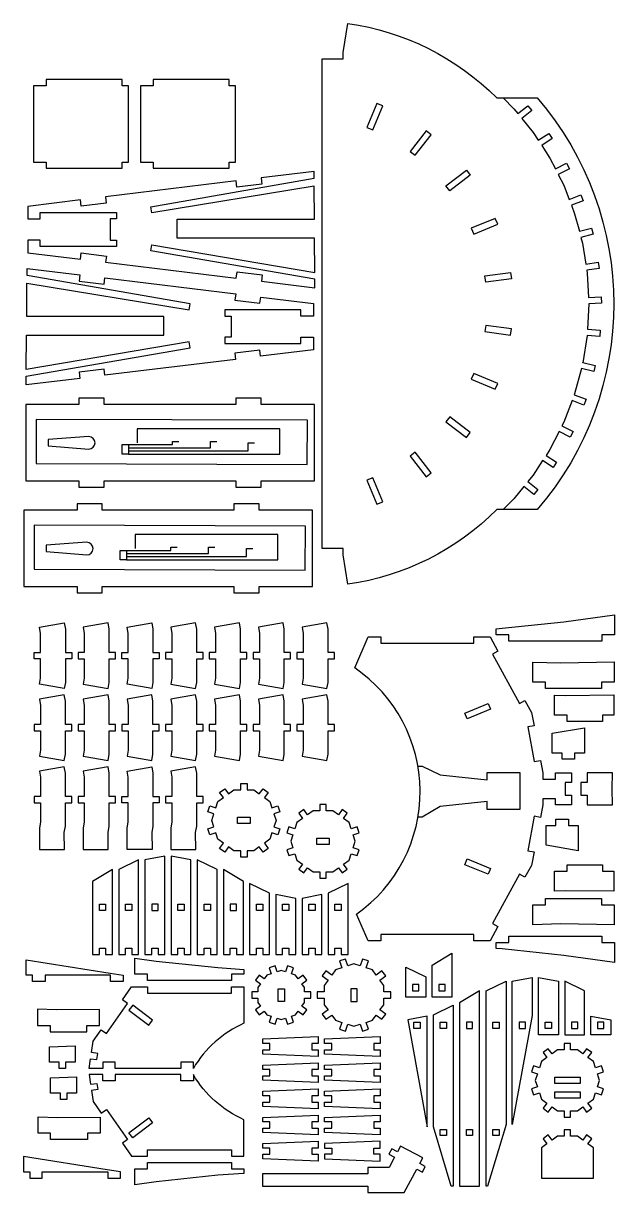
# Model space of a CAD drawing. Extents: x -1030 to 404, y -350 to 218.
# Drawn here: x -453 to -172, y -346 to 211 of the extents above; entities that cross this region are included whole.
import ezdxf

# ---------------------------------------------------------------- set-up
doc = ezdxf.new("R2010")
doc.units = 0
doc.header["$MEASUREMENT"] = 0
doc.layers.add('CUT', color=18, linetype='CONTINUOUS')
doc.layers.add('ENGRAVE', color=1, linetype='CONTINUOUS')

msp = doc.modelspace()

# ---------------------------------------------------------------- linework, layer by layer
at = {"layer": 'CUT'}
for points in [[(-208.82, -20.93), (-228.08, -20.93, -0.163707), (-298.86, -56.45), (-301.04, -42.52), (-301.04, -39.52), (-311.16, -39.52), (-311.16, 193.65), (-301.06, 193.65), (-301.06, 196.65), (-298.86, 210.58, -0.163804), (-228.08, 175.07), (-208.82, 175.07, -0.371837)], [(-294.76, -213.52, 0.524056), (-295.63, -96.35), (-289.27, -81.58), (-283.27, -81.58), (-283.27, -84.58), (-238.97, -84.58), (-238.97, -81.58), (-231.2, -81.58), (-227.46, -88.4), (-230.09, -89.84), (-217.25, -113.28), (-214.62, -111.84), (-211.5, -117.52), (-210.31, -123.89), (-213.26, -124.44), (-210.18, -140.92), (-207.23, -140.36), (-206.12, -146.26), (-206.12, -149.26), (-200.12, -149.26), (-200.12, -146.26), (-192.46, -146.26), (-192.46, -150.93), (-195.46, -150.93), (-195.46, -156.93), (-192.46, -156.93), (-192.46, -161.59), (-200.12, -161.59), (-200.12, -158.59), (-206.12, -158.59), (-206.12, -161.59), (-207.23, -167.49), (-210.18, -166.94), (-213.26, -183.41), (-210.31, -183.96), (-211.5, -190.33), (-214.62, -196.01), (-217.25, -194.57), (-230.09, -218.01), (-227.46, -219.45), (-231.2, -226.27), (-238.97, -226.27), (-238.97, -223.27), (-283.27, -223.27), (-283.27, -226.27), (-289.27, -226.27)], [(-348.31, -265.48, 0.155211), (-372.39, -287), (-372.39, -284), (-378.39, -284), (-378.39, -287), (-409.51, -287), (-409.51, -284), (-415.51, -284), (-415.51, -287), (-422.01, -287), (-421.3, -282.39), (-418.34, -282.85), (-417.88, -279.88), (-420.84, -279.43), (-420.03, -274.13), (-416.17, -268.65), (-413.72, -270.37), (-403.67, -256.08), (-406.13, -254.35), (-401.78, -248.17), (-394.23, -248.17), (-394.23, -251.17), (-354.31, -251.17), (-354.31, -248.17), (-348.31, -248.17)], [(-348.31, -311.51, -0.155211), (-372.39, -290), (-372.39, -293), (-378.39, -293), (-378.39, -290), (-409.51, -290), (-409.51, -293), (-415.51, -293), (-415.51, -290), (-422.01, -290), (-421.3, -294.6), (-418.34, -294.14), (-417.88, -297.11), (-420.84, -297.57), (-420.03, -302.86), (-416.17, -308.35), (-413.72, -306.62), (-403.67, -320.91), (-406.13, -322.64), (-401.78, -328.82), (-394.23, -328.82), (-394.23, -325.82), (-354.31, -325.82), (-354.31, -328.82), (-348.31, -328.82)]]:
    msp.add_lwpolyline(points, format="xyb", close=True, dxfattribs=at)
for points in [[(-448.43, 144.56), (-442.43, 144.56), (-442.43, 141.56), (-406.23, 141.56), (-406.23, 144.56), (-403.23, 144.56), (-403.23, 180.88), (-406.23, 180.88), (-406.23, 183.88), (-442.43, 183.88), (-442.43, 180.88), (-448.43, 180.88)], [(-397.53, 144.56), (-391.53, 144.56), (-391.53, 141.56), (-355.33, 141.56), (-355.33, 144.56), (-352.33, 144.56), (-352.33, 180.87), (-355.33, 180.87), (-355.33, 183.87), (-391.53, 183.87), (-391.53, 180.87), (-397.53, 180.87)], [(-289.81, 161.06), (-287.04, 159.91), (-282.32, 171.31), (-285.09, 172.46)], [(-269.2, 149.62), (-266.82, 147.79), (-259.32, 157.58), (-261.7, 159.4)], [(-451.19, 101.36), (-426.04, 98.3), (-425.68, 101.27), (-413.77, 99.81), (-414.13, 96.83), (-351.94, 89.25), (-351.57, 92.23), (-339.66, 90.77), (-340.02, 87.79), (-314.53, 84.69), (-314.56, 88.79), (-392.56, 102.26), (-392.06, 105.21), (-314.58, 91.95), (-314.71, 108.28), (-380.01, 108.28), (-380.08, 117.28), (-314.78, 117.28), (-314.91, 133.11), (-392.06, 120.34), (-392.56, 123.3), (-314.93, 136.81), (-314.96, 140.11), (-340.1, 137.04), (-339.73, 134.06), (-351.64, 132.6), (-352.01, 135.57), (-414.21, 127.97), (-413.84, 124.99), (-425.75, 123.53), (-426.12, 126.51), (-451.19, 123.44), (-451.19, 117.46), (-445.19, 117.46), (-445.19, 120.46), (-408.99, 120.46), (-408.99, 117.46), (-411.99, 117.46), (-411.99, 107.34), (-408.99, 107.34), (-408.99, 104.34), (-445.19, 104.34), (-445.19, 107.34), (-451.19, 107.34)], [(-250.43, 130.84), (-252.26, 133.22), (-242.47, 140.73), (-240.65, 138.35)], [(-238.99, 110.24), (-227.59, 114.96), (-228.74, 117.73), (-240.14, 113.01)], [(-451.9, 38.46), (-451.87, 42.56), (-373.87, 56.03), (-374.37, 58.98), (-451.85, 45.72), (-451.72, 62.05), (-386.42, 62.05), (-386.35, 71.05), (-451.65, 71.05), (-451.52, 86.88), (-374.37, 74.11), (-373.87, 77.07), (-451.5, 90.58), (-451.47, 93.88), (-426.33, 90.81), (-426.7, 87.83), (-414.79, 86.36), (-414.42, 89.34), (-352.22, 81.74), (-352.59, 78.76), (-340.68, 77.3), (-340.31, 80.28), (-315.24, 77.21), (-315.24, 71.23), (-321.24, 71.23), (-321.24, 74.23), (-357.44, 74.23), (-357.44, 71.23), (-354.44, 71.23), (-354.44, 61.11), (-357.44, 61.11), (-357.44, 58.11), (-321.24, 58.11), (-321.24, 61.11), (-315.24, 61.11), (-315.24, 55.12), (-340.39, 52.07), (-340.75, 55.04), (-352.66, 53.58), (-352.3, 50.6), (-414.49, 43.02), (-414.86, 46), (-426.77, 44.54), (-426.41, 41.56)], [(-233.27, 87.37), (-233.66, 90.34), (-221.43, 91.95), (-221.04, 88.98)], [(-233.66, 63.8), (-221.43, 62.19), (-221.04, 65.16), (-233.27, 66.77)], [(-240.14, 41.13), (-228.74, 36.41), (-227.59, 39.18), (-238.99, 43.9)], [(-452.13, -7.24), (-426.8, -7.24), (-426.8, -10.24), (-414.8, -10.24), (-414.8, -7.24), (-352.14, -7.24), (-352.14, -10.24), (-340.14, -10.24), (-340.14, -7.24), (-314.81, -7.24), (-314.81, 29.08), (-340.14, 29.08), (-340.14, 32.08), (-352.14, 32.08), (-352.14, 29.08), (-414.8, 29.08), (-414.8, 32.08), (-426.8, 32.08), (-426.8, 29.08), (-452.13, 29.08)], [(-252.26, 20.91), (-242.47, 13.4), (-240.65, 15.78), (-250.43, 23.29)], [(-269.2, 4.52), (-261.7, -5.27), (-259.32, -3.44), (-266.82, 6.35)], [(-285.09, -18.32), (-282.32, -17.17), (-287.04, -5.78), (-289.81, -6.93)], [(-453.04, -57.59), (-427.71, -57.59), (-427.71, -60.59), (-415.71, -60.59), (-415.71, -57.59), (-353.05, -57.59), (-353.05, -60.59), (-341.05, -60.59), (-341.05, -57.59), (-315.72, -57.59), (-315.72, -21.27), (-341.05, -21.27), (-341.05, -18.27), (-353.05, -18.27), (-353.05, -21.27), (-415.71, -21.27), (-415.71, -18.27), (-427.71, -18.27), (-427.71, -21.27), (-453.04, -21.27)], [(-228.32, -80.57), (-228.32, -77.66), (-225.48, -77.47), (-196.13, -74.38), (-172, -71.08), (-172, -80.57), (-178.01, -80.57), (-178.01, -83.57), (-222.32, -83.57), (-222.32, -80.57)], [(-445.59, -104.12), (-445.08, -101.16), (-445.08, -92.03), (-448.08, -92.03), (-448.08, -89.03), (-445.08, -89.03), (-445.08, -79.9), (-445.59, -76.95), (-433.76, -74.9), (-433.25, -77.86), (-433.25, -89.03), (-430.25, -89.03), (-430.25, -92.03), (-433.25, -92.03), (-433.25, -103.2), (-433.76, -106.16)], [(-424.76, -104.12), (-412.94, -106.16), (-412.43, -103.2), (-412.43, -92.03), (-409.43, -92.03), (-409.43, -89.03), (-412.43, -89.03), (-412.43, -77.86), (-412.94, -74.9), (-424.76, -76.95), (-424.25, -79.9), (-424.25, -89.03), (-427.25, -89.03), (-427.25, -92.03), (-424.25, -92.03), (-424.25, -101.16)], [(-403.94, -104.12), (-403.43, -101.16), (-403.43, -92.03), (-406.43, -92.03), (-406.43, -89.03), (-403.43, -89.03), (-403.43, -79.9), (-403.94, -76.95), (-392.11, -74.9), (-391.6, -77.86), (-391.6, -89.03), (-388.6, -89.03), (-388.6, -92.03), (-391.6, -92.03), (-391.6, -103.2), (-392.11, -106.16)], [(-383.11, -104.12), (-371.29, -106.16), (-370.78, -103.2), (-370.78, -92.03), (-367.78, -92.03), (-367.78, -89.03), (-370.78, -89.03), (-370.78, -77.86), (-371.29, -74.9), (-383.11, -76.95), (-382.6, -79.9), (-382.6, -89.03), (-385.6, -89.03), (-385.6, -92.03), (-382.6, -92.03), (-382.6, -101.16)], [(-362.29, -104.12), (-350.46, -106.16), (-349.95, -103.2), (-349.95, -92.03), (-346.95, -92.03), (-346.95, -89.03), (-349.95, -89.03), (-349.95, -77.86), (-350.46, -74.9), (-362.29, -76.95), (-361.78, -79.9), (-361.78, -89.03), (-364.78, -89.03), (-364.78, -92.03), (-361.78, -92.03), (-361.78, -101.16)], [(-341.46, -104.12), (-329.64, -106.16), (-329.13, -103.2), (-329.13, -92.03), (-326.13, -92.03), (-326.13, -89.03), (-329.13, -89.03), (-329.13, -77.86), (-329.64, -74.9), (-341.46, -76.95), (-340.95, -79.9), (-340.95, -89.03), (-343.95, -89.03), (-343.95, -92.03), (-340.95, -92.03), (-340.95, -101.16)], [(-320.64, -104.12), (-308.81, -106.16), (-308.3, -103.2), (-308.3, -92.03), (-305.3, -92.03), (-305.3, -89.03), (-308.3, -89.03), (-308.3, -77.86), (-308.81, -74.9), (-320.64, -76.95), (-320.13, -79.9), (-320.13, -89.03), (-323.13, -89.03), (-323.13, -92.03), (-320.13, -92.03), (-320.13, -101.16)], [(-210.92, -103.1), (-210.92, -93.6), (-197.63, -93.96), (-172.2, -93.48), (-172.2, -103.1), (-178.2, -103.1), (-178.2, -106.1), (-204.92, -106.1), (-204.92, -103.1)], [(-445.59, -138.37), (-433.76, -140.42), (-433.25, -137.46), (-433.25, -126.29), (-430.25, -126.29), (-430.25, -123.29), (-433.25, -123.29), (-433.25, -112.12), (-433.76, -109.16), (-445.59, -111.2), (-445.08, -114.16), (-445.08, -123.29), (-448.08, -123.29), (-448.08, -126.29), (-445.08, -126.29), (-445.08, -135.42)], [(-424.76, -138.37), (-412.94, -140.42), (-412.43, -137.46), (-412.43, -126.29), (-409.43, -126.29), (-409.43, -123.29), (-412.43, -123.29), (-412.43, -112.12), (-412.94, -109.16), (-424.76, -111.2), (-424.25, -114.16), (-424.25, -123.29), (-427.25, -123.29), (-427.25, -126.29), (-424.25, -126.29), (-424.25, -135.42)], [(-403.94, -138.37), (-392.11, -140.42), (-391.6, -137.46), (-391.6, -126.29), (-388.6, -126.29), (-388.6, -123.29), (-391.6, -123.29), (-391.6, -112.12), (-392.11, -109.16), (-403.94, -111.2), (-403.43, -114.16), (-403.43, -123.29), (-406.43, -123.29), (-406.43, -126.29), (-403.43, -126.29), (-403.43, -135.42)], [(-383.11, -138.37), (-371.29, -140.42), (-370.78, -137.46), (-370.78, -126.29), (-367.78, -126.29), (-367.78, -123.29), (-370.78, -123.29), (-370.78, -112.12), (-371.29, -109.16), (-383.11, -111.2), (-382.6, -114.16), (-382.6, -123.29), (-385.6, -123.29), (-385.6, -126.29), (-382.6, -126.29), (-382.6, -135.42)], [(-362.29, -138.37), (-350.46, -140.42), (-349.95, -137.46), (-349.95, -126.29), (-346.95, -126.29), (-346.95, -123.29), (-349.95, -123.29), (-349.95, -112.12), (-350.46, -109.16), (-362.29, -111.2), (-361.78, -114.16), (-361.78, -123.29), (-364.78, -123.29), (-364.78, -126.29), (-361.78, -126.29), (-361.78, -135.42)], [(-341.46, -138.37), (-329.64, -140.42), (-329.13, -137.46), (-329.13, -126.29), (-326.13, -126.29), (-326.13, -123.29), (-329.13, -123.29), (-329.13, -112.12), (-329.64, -109.16), (-341.46, -111.2), (-340.95, -114.16), (-340.95, -123.29), (-343.95, -123.29), (-343.95, -126.29), (-340.95, -126.29), (-340.95, -135.42)], [(-320.64, -138.37), (-308.81, -140.42), (-308.3, -137.46), (-308.3, -126.29), (-305.3, -126.29), (-305.3, -123.29), (-308.3, -123.29), (-308.3, -112.12), (-308.81, -109.16), (-320.64, -111.2), (-320.13, -114.16), (-320.13, -123.29), (-323.13, -123.29), (-323.13, -126.29), (-320.13, -126.29), (-320.13, -135.42)], [(-200.55, -109.23), (-195.29, -109.42), (-172.34, -109.2), (-172.34, -118.85), (-177.78, -118.85), (-177.78, -121.85), (-194.55, -121.85), (-194.55, -118.85), (-200.55, -118.85)], [(-242.07, -120.6), (-243.22, -117.83), (-232.19, -113.27), (-231.04, -116.04)], [(-201.66, -136.85), (-201.66, -127.47), (-186.33, -124.85), (-186.33, -136.85), (-190.99, -136.85), (-190.99, -139.85), (-196.99, -139.85), (-196.99, -136.85)], [(-445.59, -182.75), (-433.65, -182.75), (-433.76, -174.67), (-433.25, -171.72), (-433.25, -160.54), (-430.25, -160.54), (-430.25, -157.54), (-433.25, -157.54), (-433.25, -146.37), (-433.76, -143.42), (-445.59, -145.46), (-445.08, -148.41), (-445.08, -157.54), (-448.08, -157.54), (-448.08, -160.54), (-445.08, -160.54), (-445.08, -169.67), (-445.59, -172.63)], [(-424.76, -182.75), (-412.83, -182.75), (-412.94, -174.67), (-412.43, -171.72), (-412.43, -160.54), (-409.43, -160.54), (-409.43, -157.54), (-412.43, -157.54), (-412.43, -146.37), (-412.94, -143.42), (-424.76, -145.46), (-424.25, -148.41), (-424.25, -157.54), (-427.25, -157.54), (-427.25, -160.54), (-424.25, -160.54), (-424.25, -169.67), (-424.76, -172.63)], [(-403.94, -182.75), (-403.94, -172.63), (-403.43, -169.67), (-403.43, -160.54), (-406.43, -160.54), (-406.43, -157.54), (-403.43, -157.54), (-403.43, -148.41), (-403.94, -145.46), (-392.11, -143.42), (-391.6, -146.37), (-391.6, -157.54), (-388.6, -157.54), (-388.6, -160.54), (-391.6, -160.54), (-391.6, -171.72), (-392.11, -174.67), (-392, -182.75)], [(-383.11, -182.75), (-371.18, -182.75), (-371.29, -174.67), (-370.78, -171.72), (-370.78, -160.54), (-367.78, -160.54), (-367.78, -157.54), (-370.78, -157.54), (-370.78, -146.37), (-371.29, -143.42), (-383.11, -145.46), (-382.6, -148.41), (-382.6, -157.54), (-385.6, -157.54), (-385.6, -160.54), (-382.6, -160.54), (-382.6, -169.67), (-383.11, -172.63)], [(-187.99, -156.94), (-184.99, -156.94), (-184.99, -161.6), (-172.99, -161.6), (-173.17, -153.94), (-172.99, -146.28), (-184.99, -146.28), (-184.99, -150.94), (-187.99, -150.94)], [(-365.5, -172.91), (-362.65, -171.99), (-363.65, -168.92), (-362.65, -165.85), (-365.5, -164.92), (-364.58, -162.07), (-361.72, -162.99), (-360.73, -159.92), (-358.11, -158.03), (-359.88, -155.6), (-357.45, -153.84), (-355.69, -156.26), (-353.08, -154.37), (-349.85, -154.37), (-349.85, -151.37), (-346.85, -151.37), (-346.85, -154.37), (-343.62, -154.37), (-341.01, -156.26), (-339.24, -153.84), (-336.82, -155.6), (-338.58, -158.03), (-335.97, -159.92), (-334.97, -162.99), (-332.12, -162.07), (-331.19, -164.92), (-334.04, -165.85), (-333.05, -168.92), (-334.04, -171.99), (-331.19, -172.91), (-332.12, -175.77), (-334.97, -174.84), (-335.97, -177.91), (-338.58, -179.81), (-336.82, -182.24), (-339.24, -184), (-341.01, -181.57), (-343.62, -183.47), (-346.85, -183.47), (-346.85, -186.47), (-349.85, -186.47), (-349.85, -183.47), (-353.08, -183.47), (-355.69, -181.57), (-357.45, -184), (-359.88, -182.24), (-358.11, -179.81), (-360.73, -177.91), (-361.72, -174.84), (-364.58, -175.77)], [(-327.86, -182.87), (-326.93, -185.72), (-324.08, -184.79), (-323.08, -187.86), (-320.47, -189.76), (-322.24, -192.19), (-319.81, -193.95), (-318.04, -191.52), (-315.43, -193.42), (-312.2, -193.42), (-312.2, -196.42), (-309.2, -196.42), (-309.2, -193.42), (-305.98, -193.42), (-303.37, -191.52), (-301.6, -193.95), (-299.17, -192.19), (-300.94, -189.76), (-298.33, -187.86), (-297.33, -184.79), (-294.48, -185.72), (-293.55, -182.87), (-296.4, -181.94), (-295.4, -178.87), (-296.4, -175.8), (-293.55, -174.87), (-294.48, -172.02), (-297.33, -172.95), (-298.33, -169.88), (-300.94, -167.98), (-299.17, -165.55), (-301.6, -163.79), (-303.37, -166.22), (-305.98, -164.32), (-309.2, -164.32), (-309.2, -161.32), (-312.2, -161.32), (-312.2, -164.32), (-315.43, -164.32), (-318.04, -166.22), (-319.81, -163.79), (-322.24, -165.55), (-320.47, -167.98), (-323.08, -169.88), (-324.08, -172.95), (-326.93, -172.02), (-327.86, -174.87), (-325.01, -175.8), (-326.01, -178.87), (-325.01, -181.94)], [(-351.35, -170.42), (-351.35, -167.42), (-345.35, -167.42), (-345.35, -170.42)], [(-204.59, -180.73), (-204.59, -171.36), (-199.93, -171.36), (-199.93, -168.36), (-193.93, -168.36), (-193.93, -171.36), (-189.26, -171.36), (-189.26, -183.36)], [(-313.7, -180.37), (-313.7, -177.37), (-307.7, -177.37), (-307.7, -180.37)], [(-407.88, -232.8), (-404.65, -232.8), (-404.65, -229.8), (-401.65, -229.8), (-401.65, -232.8), (-398.42, -232.8), (-398.42, -187.7), (-407.88, -192.3)], [(-395.42, -232.8), (-392.19, -232.8), (-392.19, -229.8), (-389.19, -229.8), (-389.19, -232.8), (-385.96, -232.8), (-385.96, -185.95), (-395.42, -187.7)], [(-382.96, -232.8), (-379.74, -232.8), (-379.74, -229.8), (-376.74, -229.8), (-376.74, -232.8), (-373.51, -232.8), (-373.51, -187.7), (-382.96, -185.95)], [(-370.51, -232.8), (-367.28, -232.8), (-367.28, -229.8), (-364.28, -229.8), (-364.28, -232.8), (-361.05, -232.8), (-361.05, -192.3), (-370.51, -187.7)], [(-243.22, -190.02), (-242.07, -187.25), (-231.04, -191.81), (-232.19, -194.59)], [(-417.1, -232.8), (-417.1, -229.8), (-414.1, -229.8), (-414.1, -232.8), (-410.88, -232.8), (-410.88, -192.3), (-420.33, -197.98), (-420.33, -232.8)], [(-358.05, -232.8), (-354.82, -232.8), (-354.82, -229.8), (-351.82, -229.8), (-351.82, -232.8), (-348.6, -232.8), (-348.6, -197.98), (-358.05, -192.3)], [(-200.55, -202.67), (-200.55, -193.05), (-194.55, -193.05), (-194.55, -190.05), (-177.78, -190.05), (-177.78, -193.05), (-172.34, -193.05), (-172.34, -202.7), (-195.29, -202.49)], [(-345.6, -232.8), (-342.37, -232.8), (-342.37, -229.8), (-339.37, -229.8), (-339.37, -232.8), (-336.14, -232.8), (-336.14, -203.64), (-345.6, -199.04)], [(-308.23, -232.8), (-305, -232.8), (-305, -229.8), (-302, -229.8), (-302, -232.8), (-298.77, -232.8), (-298.77, -199.04), (-308.23, -203.64)], [(-333.14, -232.8), (-329.91, -232.8), (-329.91, -229.8), (-326.91, -229.8), (-326.91, -232.8), (-323.68, -232.8), (-323.68, -206.05), (-333.14, -204.29)], [(-320.68, -232.8), (-317.46, -232.8), (-317.46, -229.8), (-314.46, -229.8), (-314.46, -232.8), (-311.23, -232.8), (-311.23, -204.29), (-320.68, -206.05)], [(-417.1, -211.8), (-417.1, -208.8), (-414.1, -208.8), (-414.1, -211.8)], [(-404.65, -211.8), (-404.65, -208.8), (-401.65, -208.8), (-401.65, -211.8)], [(-389.19, -208.8), (-392.19, -208.8), (-392.19, -211.8), (-389.19, -211.8)], [(-379.74, -211.8), (-379.74, -208.8), (-376.74, -208.8), (-376.74, -211.8)], [(-367.28, -211.8), (-367.28, -208.8), (-364.28, -208.8), (-364.28, -211.8)], [(-354.82, -211.8), (-351.82, -211.8), (-351.82, -208.8), (-354.82, -208.8)], [(-342.37, -211.8), (-342.37, -208.8), (-339.37, -208.8), (-339.37, -211.8)], [(-329.91, -211.8), (-329.91, -208.8), (-326.91, -208.8), (-326.91, -211.8)], [(-317.46, -211.8), (-317.46, -208.8), (-314.46, -208.8), (-314.46, -211.8)], [(-305, -211.8), (-305, -208.8), (-302, -208.8), (-302, -211.8)], [(-210.91, -218.6), (-210.91, -209.11), (-204.92, -209.11), (-204.92, -206.11), (-178.2, -206.11), (-178.2, -209.11), (-172.2, -209.11), (-172.2, -218.73), (-197.63, -218.25)], [(-228.31, -229.97), (-228.31, -227.05), (-222.31, -227.05), (-222.31, -224.05), (-178.01, -224.05), (-178.01, -227.05), (-171.99, -227.05), (-171.99, -236.55), (-196.12, -233.24), (-225.47, -230.15)], [(-258.82, -253.05), (-258.82, -237.81), (-249.37, -232.13), (-249.37, -253.05)], [(-451.85, -242.58), (-451.85, -235.36), (-411.95, -241.73), (-405.73, -242.58), (-405.73, -245.58), (-411.73, -245.58), (-411.73, -242.58), (-442.85, -242.58), (-442.85, -245.58), (-448.85, -245.58), (-448.85, -242.58)], [(-400.23, -242.17), (-400.23, -234.58), (-390.14, -235.97), (-360.81, -239.05), (-348.31, -239.88), (-348.31, -242.17), (-354.31, -242.17), (-354.31, -245.17), (-394.23, -245.17), (-394.23, -242.17)], [(-341.06, -261.57), (-338.64, -259.81), (-337.41, -261.5), (-335.42, -262.15), (-336.34, -265), (-333.49, -265.93), (-332.56, -263.08), (-330.57, -263.72), (-328.58, -263.08), (-327.65, -265.93), (-324.8, -265), (-325.73, -262.15), (-323.74, -261.5), (-322.51, -259.81), (-320.08, -261.57), (-318.32, -259.15), (-320.74, -257.38), (-319.51, -255.69), (-319.51, -253.6), (-316.51, -253.6), (-316.51, -250.6), (-319.51, -250.6), (-319.51, -248.5), (-320.74, -246.81), (-318.32, -245.05), (-320.08, -242.62), (-322.51, -244.38), (-323.74, -242.69), (-325.73, -242.04), (-324.8, -239.19), (-327.65, -238.26), (-328.58, -241.11), (-330.57, -240.47), (-332.56, -241.11), (-333.49, -238.26), (-336.34, -239.19), (-335.42, -242.04), (-337.41, -242.69), (-338.64, -244.38), (-341.06, -242.62), (-342.83, -245.05), (-340.4, -246.81), (-341.63, -248.5), (-341.63, -250.6), (-344.63, -250.6), (-344.63, -253.6), (-341.63, -253.6), (-341.63, -255.69), (-340.4, -257.38), (-342.83, -259.15)], [(-309.28, -263.63), (-306.53, -261.63), (-304.71, -264.13), (-301.76, -265.09), (-302.81, -268.32), (-299.96, -269.25), (-298.91, -266.02), (-295.96, -266.98), (-293.01, -266.02), (-291.96, -269.25), (-289.11, -268.32), (-290.16, -265.09), (-287.22, -264.13), (-285.39, -261.63), (-282.64, -263.63), (-280.88, -261.2), (-283.63, -259.2), (-281.81, -256.69), (-281.81, -253.6), (-278.41, -253.6), (-278.41, -250.6), (-281.81, -250.6), (-281.81, -247.5), (-283.63, -244.99), (-280.88, -242.99), (-282.64, -240.57), (-285.39, -242.56), (-287.22, -240.06), (-290.16, -239.1), (-289.11, -235.87), (-291.96, -234.94), (-293.01, -238.17), (-295.96, -237.22), (-298.91, -238.17), (-299.96, -234.94), (-302.81, -235.87), (-301.76, -239.1), (-304.71, -240.06), (-306.53, -242.56), (-309.28, -240.57), (-311.04, -242.99), (-308.29, -244.99), (-310.11, -247.5), (-310.11, -250.6), (-313.51, -250.6), (-313.51, -253.6), (-310.11, -253.6), (-310.11, -256.69), (-308.29, -259.2), (-311.04, -261.2)], [(-271.28, -253.05), (-271.28, -238.87), (-261.82, -243.47), (-261.82, -253.05)], [(-220.64, -313.79), (-220.64, -245.53), (-211.19, -243.78), (-211.19, -261.78)], [(-208.19, -271.05), (-208.19, -243.78), (-198.73, -245.53), (-198.73, -271.05)], [(-329.07, -249.1), (-329.07, -255.1), (-332.07, -255.1), (-332.07, -249.1)], [(-297.46, -255.1), (-294.46, -255.1), (-294.46, -249.1), (-297.46, -249.1)], [(-265.05, -250.05), (-265.05, -247.05), (-268.05, -247.05), (-268.05, -250.05)], [(-252.6, -250.05), (-252.6, -247.05), (-255.6, -247.05), (-255.6, -250.05)], [(-236.28, -343.05), (-236.28, -250.13), (-245.73, -255.81), (-245.73, -343.05)], [(-233.1, -343.05), (-233.1, -250.13), (-223.64, -245.53), (-223.64, -313.79), (-232.4, -343.05)], [(-195.73, -271.05), (-186.28, -271.05), (-186.28, -250.13), (-195.73, -245.53)], [(-446.55, -266.59), (-440.55, -266.59), (-440.55, -269.59), (-423.08, -269.59), (-423.08, -266.59), (-417.08, -266.59), (-417.08, -259), (-437.52, -259.15), (-446.55, -258.81)], [(-391.74, -264.11), (-401.21, -256.84), (-403.03, -259.22), (-393.57, -266.49)], [(-248.73, -343.05), (-249.66, -343.05), (-258.19, -314.77), (-258.19, -261.47), (-248.73, -256.87)], [(-261.19, -314.77), (-261.19, -262.12), (-270.4, -263.83)], [(-267.42, -268.05), (-267.42, -265.05), (-264.42, -265.05), (-264.42, -268.05)], [(-254.96, -268.05), (-254.96, -265.05), (-251.96, -265.05), (-251.96, -268.05)], [(-239.51, -265.05), (-242.51, -265.05), (-242.51, -268.05), (-239.51, -268.05)], [(-229.87, -268.05), (-229.87, -265.05), (-226.87, -265.05), (-226.87, -268.05)], [(-217.42, -268.05), (-214.42, -268.05), (-214.42, -265.05), (-217.42, -265.05)], [(-204.96, -268.05), (-204.96, -265.05), (-201.96, -265.05), (-201.96, -268.05)], [(-192.5, -268.05), (-189.5, -268.05), (-189.5, -265.05), (-192.5, -265.05)], [(-183.28, -271.05), (-183.28, -262.12), (-173.82, -263.88), (-173.82, -271.05)], [(-177.05, -268.05), (-177.05, -265.05), (-180.05, -265.05), (-180.05, -268.05)], [(-339.39, -280.21), (-339.39, -278.12), (-336.02, -278.12), (-336.02, -275.12), (-339.39, -275.12), (-339.39, -273.02), (-312.95, -271.89), (-312.95, -275.12), (-315.98, -275.12), (-315.98, -278.12), (-312.95, -278.12), (-312.95, -281.34)], [(-309.95, -280.21), (-309.95, -278.12), (-306.58, -278.12), (-306.58, -275.12), (-309.95, -275.12), (-309.95, -273.02), (-283.51, -271.89), (-283.51, -275.12), (-286.54, -275.12), (-286.54, -278.12), (-283.51, -278.12), (-283.51, -281.34)], [(-440.85, -284.03), (-440.85, -276.75), (-428.53, -276.25), (-428.53, -284.03), (-433.19, -284.03), (-433.19, -287.03), (-436.19, -287.03), (-436.19, -284.03)], [(-210.63, -299.56), (-207.78, -298.63), (-206.78, -301.7), (-204.17, -303.6), (-205.94, -306.03), (-203.51, -307.79), (-201.74, -305.36), (-199.13, -307.26), (-195.9, -307.26), (-195.9, -310.26), (-192.9, -310.26), (-192.9, -307.26), (-189.68, -307.26), (-187.07, -305.36), (-185.3, -307.79), (-182.87, -306.03), (-184.64, -303.6), (-182.03, -301.7), (-181.03, -298.63), (-178.18, -299.56), (-177.25, -296.71), (-180.1, -295.78), (-179.1, -292.71), (-180.1, -289.64), (-177.25, -288.71), (-178.18, -285.86), (-181.03, -286.78), (-182.03, -283.71), (-184.64, -281.82), (-182.87, -279.39), (-185.3, -277.63), (-187.07, -280.05), (-189.68, -278.16), (-192.9, -278.16), (-192.9, -275.16), (-195.9, -275.16), (-195.9, -278.16), (-199.13, -278.16), (-201.74, -280.05), (-203.51, -277.63), (-205.94, -279.39), (-204.17, -281.82), (-206.78, -283.71), (-207.78, -286.78), (-210.63, -285.86), (-211.56, -288.71), (-208.71, -289.64), (-209.71, -292.71), (-208.71, -295.78), (-211.56, -296.71)], [(-339.39, -292.67), (-339.39, -290.57), (-336.02, -290.57), (-336.02, -287.57), (-339.39, -287.57), (-339.39, -285.48), (-312.95, -284.34), (-312.95, -287.57), (-315.98, -287.57), (-315.98, -290.57), (-312.95, -290.57), (-312.95, -293.8)], [(-309.95, -292.67), (-309.95, -290.57), (-306.58, -290.57), (-306.58, -287.57), (-309.95, -287.57), (-309.95, -285.48), (-283.51, -284.34), (-283.51, -287.57), (-286.54, -287.57), (-286.54, -290.57), (-283.51, -290.57), (-283.51, -293.8)], [(-440.26, -298.87), (-440.26, -291.59), (-427.95, -291.09), (-427.95, -298.87), (-432.6, -298.87), (-432.6, -301.87), (-435.6, -301.87), (-435.6, -298.87)], [(-200.4, -294.21), (-200.4, -291.21), (-188.4, -291.21), (-188.4, -294.21)], [(-339.39, -305.12), (-339.39, -303.03), (-336.02, -303.03), (-336.02, -300.03), (-339.39, -300.03), (-339.39, -297.94), (-312.95, -296.8), (-312.95, -300.03), (-315.98, -300.03), (-315.98, -303.03), (-312.95, -303.03), (-312.95, -306.26)], [(-309.95, -305.12), (-309.95, -303.03), (-306.58, -303.03), (-306.58, -300.03), (-309.95, -300.03), (-309.95, -297.94), (-283.51, -296.8), (-283.51, -300.03), (-286.54, -300.03), (-286.54, -303.03), (-283.51, -303.03), (-283.51, -306.26)], [(-200.4, -301.21), (-200.4, -298.21), (-188.4, -298.21), (-188.4, -301.21)], [(-446.26, -317.83), (-446.26, -310.05), (-437.23, -310.39), (-416.79, -310.24), (-416.79, -317.83), (-422.79, -317.83), (-422.79, -320.83), (-440.26, -320.83), (-440.26, -317.83)], [(-403.03, -317.77), (-393.57, -310.5), (-391.74, -312.88), (-401.21, -320.15)], [(-339.39, -317.58), (-339.39, -315.49), (-336.02, -315.49), (-336.02, -312.49), (-339.39, -312.49), (-339.39, -310.39), (-312.95, -309.26), (-312.95, -312.49), (-315.98, -312.49), (-315.98, -315.49), (-312.95, -315.49), (-312.95, -318.71)], [(-309.95, -317.58), (-309.95, -315.49), (-306.58, -315.49), (-306.58, -312.49), (-309.95, -312.49), (-309.95, -310.39), (-283.51, -309.26), (-283.51, -312.49), (-286.54, -312.49), (-286.54, -315.49), (-283.51, -315.49), (-283.51, -318.71)], [(-254.96, -319.05), (-254.96, -316.05), (-251.96, -316.05), (-251.96, -319.05)], [(-242.51, -319.05), (-242.51, -316.05), (-239.51, -316.05), (-239.51, -319.05)], [(-229.87, -319.05), (-229.87, -316.05), (-226.87, -316.05), (-226.87, -319.05)], [(-206.78, -339.31), (-182.03, -339.31), (-182.03, -324.82), (-184.64, -322.92), (-182.87, -320.49), (-185.3, -318.73), (-187.07, -321.16), (-189.68, -319.26), (-192.9, -319.26), (-192.9, -316.26), (-195.9, -316.26), (-195.9, -319.26), (-199.13, -319.26), (-201.74, -321.16), (-203.51, -318.73), (-205.94, -320.49), (-204.17, -322.92), (-206.78, -324.82)], [(-339.39, -330.03), (-339.39, -327.94), (-336.02, -327.94), (-336.02, -324.94), (-339.39, -324.94), (-339.39, -322.85), (-312.95, -321.71), (-312.95, -324.94), (-315.98, -324.94), (-315.98, -327.94), (-312.95, -327.94), (-312.95, -331.17)], [(-309.95, -330.03), (-283.51, -331.17), (-283.51, -327.94), (-286.54, -327.94), (-286.54, -324.94), (-283.51, -324.94), (-283.51, -321.71), (-309.95, -322.85), (-309.95, -324.94), (-306.58, -324.94), (-306.58, -327.94), (-309.95, -327.94)], [(-339.51, -343.17), (-289.31, -343.17), (-289.31, -346.17), (-272.04, -346.17), (-266.08, -334.97), (-263.43, -336.38), (-262.03, -333.73), (-264.68, -332.32), (-263.27, -329.68), (-273.86, -324.04), (-275.27, -326.69), (-277.92, -325.28), (-279.33, -327.93), (-276.68, -329.34), (-279.25, -334.17), (-289.31, -334.17), (-289.31, -337.17), (-339.51, -337.17)], [(-453.23, -336.23), (-450.23, -336.23), (-450.23, -339.23), (-444.23, -339.23), (-444.23, -336.23), (-413.1, -336.23), (-413.1, -339.23), (-407.1, -339.23), (-407.1, -336.23), (-413.33, -335.38), (-453.23, -329.01)], [(-400.23, -342.41), (-400.23, -334.82), (-394.23, -334.82), (-394.23, -331.82), (-354.31, -331.82), (-354.31, -334.82), (-348.31, -334.82), (-348.31, -337.11), (-360.81, -337.94), (-390.14, -341.03)]]:
    msp.add_lwpolyline(points, close=True, dxfattribs=at)
at = {"layer": 'ENGRAVE'}
for points in [[(-224.98, 175.07), (-219.85, 169.93), (-217.98, 167.62), (-213.31, 171.39), (-211.42, 169.06), (-216.09, 165.28), (-210.71, 158.64), (-208.31, 154.95), (-203.28, 158.22), (-201.64, 155.7), (-206.68, 152.43), (-202.8, 146.46), (-200.15, 141.27), (-194.81, 143.99), (-193.44, 141.32), (-198.79, 138.6), (-196.2, 133.51), (-193.6, 126.75), (-188, 128.9), (-186.93, 126.1), (-192.53, 123.95), (-190.99, 119.95), (-188.75, 111.58), (-182.95, 113.13), (-182.18, 110.23), (-187.97, 108.68), (-187.23, 105.92), (-185.66, 95.95), (-179.73, 96.89), (-179.26, 93.93), (-185.18, 92.99), (-184.96, 91.57), (-184.36, 80.06), (-178.37, 80.38), (-178.21, 77.38), (-184.2, 77.07), (-184.84, 64.94), (-178.85, 64.49), (-179.08, 61.5), (-185.06, 61.95), (-187.13, 48.89), (-187.06, 49.16), (-181.23, 47.74), (-181.94, 44.83), (-187.77, 46.24), (-190.99, 34.18), (-191.17, 33.74), (-185.56, 31.59), (-186.64, 28.78), (-192.24, 30.94), (-196.2, 20.62), (-197.06, 18.93), (-191.72, 16.2), (-193.08, 13.53), (-198.43, 16.25), (-202.8, 7.68), (-204.61, 4.88), (-199.58, 1.61), (-201.22, -0.91), (-206.25, 2.36), (-210.71, -4.5), (-213.24, -7.63), (-208.58, -11.41), (-210.46, -13.74), (-215.13, -9.96), (-219.85, -15.79), (-224.98, -20.93)], [(-403.24, 5.49), (-331.24, 5.49), (-331.24, 17.49), (-399.15, 17.49), (-399.15, 10.91)], [(-403.23, 8.49), (-364.23, 8.49), (-364.23, 11.49), (-361.23, 11.49)], [(-403.23, 9.99), (-382.23, 9.99), (-382.23, 11.49), (-379.23, 11.49)], [(-403.24, 6.99), (-346.24, 6.99), (-346.24, 10.91), (-343.24, 10.91)], [(-404.15, -44.85), (-332.15, -44.85), (-332.15, -32.85), (-400.06, -32.85), (-400.06, -39.44)], [(-404.14, -41.85), (-365.14, -41.85), (-365.14, -38.85), (-362.14, -38.85)], [(-404.14, -40.35), (-383.14, -40.35), (-383.14, -38.85), (-380.14, -38.85)], [(-404.15, -43.35), (-347.15, -43.35), (-347.15, -39.44), (-344.15, -39.44)], [(-265.54, -143.03), (-263.5, -143.03), (-255.04, -147.24), (-232.58, -149.64), (-232.58, -146.1), (-217.08, -146.1), (-217.08, -163.67), (-232.58, -163.67), (-232.58, -159.98), (-255.04, -162.35), (-263.5, -167.47), (-265.55, -167.47)]]:
    msp.add_lwpolyline(points, dxfattribs=at)
for points in [[(-318.21, 0.57), (-318.14, 21.57), (-447.14, 22.01), (-447.21, 1.01)], [(-406.23, 10), (-403.23, 9.99), (-403.24, 5.49), (-406.24, 5.5)], [(-319.13, -49.77), (-319.06, -28.77), (-448.06, -28.34), (-448.13, -49.34)], [(-407.14, -40.34), (-404.14, -40.35), (-404.15, -44.85), (-407.15, -44.84)]]:
    msp.add_lwpolyline(points, close=True, dxfattribs=at)
for points in [[(-422.15, 7.84, 1), (-422.15, 13.84), (-441.48, 12.39), (-441.5, 9.39)], [(-423.07, -42.51, 1), (-423.07, -36.51), (-442.39, -37.95), (-442.41, -40.95)]]:
    msp.add_lwpolyline(points, format="xyb", close=True, dxfattribs=at)

doc.saveas('drawing.dxf')
